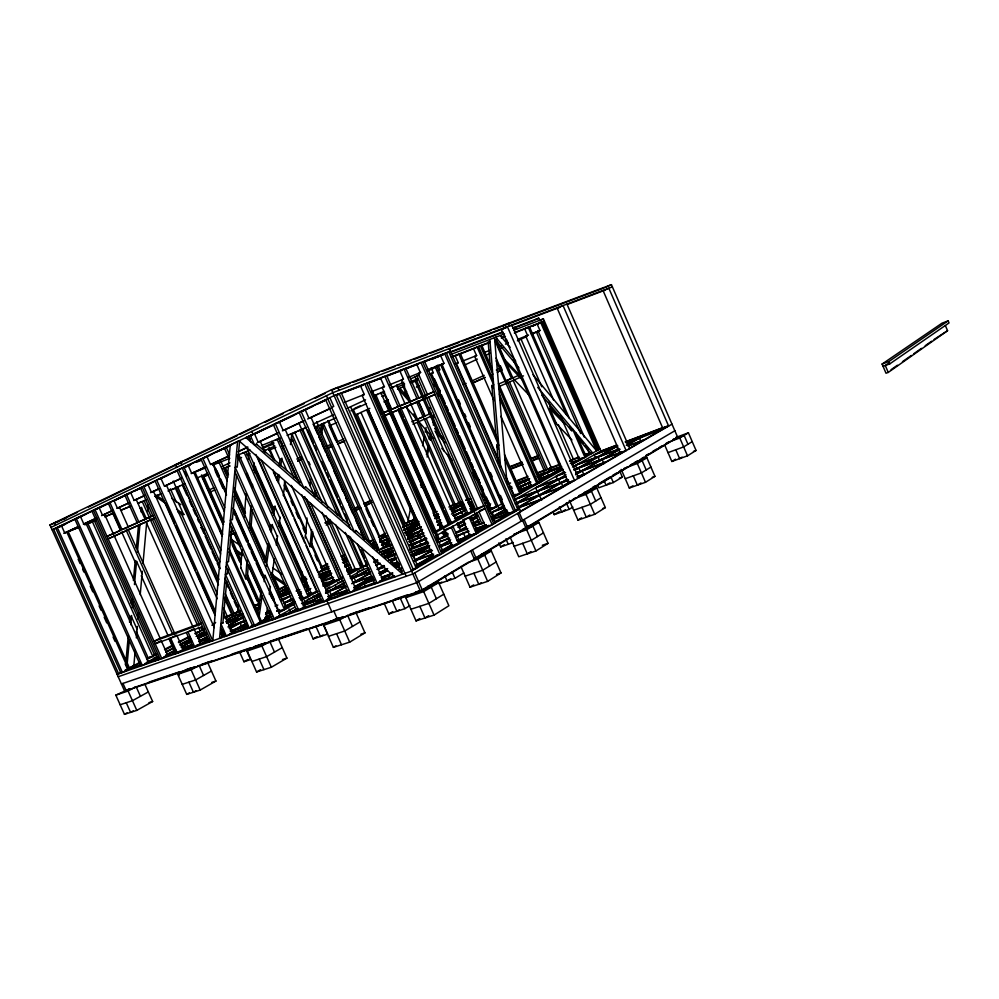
<?xml version="1.0" encoding="UTF-8"?>
<svg xmlns="http://www.w3.org/2000/svg" width="999" height="999" viewBox="0 0 999 999"><rect width="100%" height="100%" fill="white"/><g stroke="black" fill="none" stroke-linecap="round" stroke-linejoin="round"><path stroke-width="1.5" d="M238.149 604.158L237.6 611.937L240.484 610.889M240.697 568.381L242.033 549.712M244.355 517.045L246.016 493.718M247.228 476.598L247.452 473.489M248.451 459.49L248.888 453.271M245.629 578.871L246.99 560.289M249.363 527.772L250.936 506.093M252.297 487.512L252.522 484.415M253.546 470.479L254.108 462.737M247.215 579.557L248.239 565.646M250.849 530.069L252.335 509.965M255.057 472.852L255.507 466.67M129.033 668.331L133.829 665.809L135.227 650.312M136.339 637.911L137.375 626.348M138.012 619.318L138.561 613.124M140.235 594.53L142.32 571.291M143.007 563.536L146.766 521.703M147.74 510.851L148.302 504.657M237.225 467.045L239.648 440.721L237.562 441.546L219.555 638.411L221.553 637.325L222.265 629.582M302.148 572.052L301.586 578.221L304.445 577.172M305.207 538.074L307.018 518.006M309.94 485.576L310.502 479.395M125.837 662.399L128.259 636.151M129.533 622.252L130.107 616.083M131.244 603.721L131.681 599.088M133.391 580.569L135.24 560.489M136.376 548.139L138.511 524.975M127.21 663.411L129.333 640.222M130.757 624.775L131.606 615.496M132.318 607.767L132.892 601.585M134.453 584.59L136.576 561.401M137.425 552.135L139.985 524.313M141.121 511.95L141.546 507.317M222.839 623.401L226.686 581.593M227.397 573.863L227.822 569.218M228.534 561.475L231.668 527.422M232.38 519.68L236.513 474.787M310.002 546.64L311.576 529.582M314.71 495.454L315.135 490.809M320.554 431.868L321.266 424.113M311.388 547.427L312.812 531.93M316.109 496.303L316.396 493.194M321.828 434.328L322.839 423.476M258.142 623.339L265.834 619.143L267.357 608.329M269.318 594.43L270.404 586.7M271.716 577.434L274.325 558.891M276.286 544.992L277.597 535.726M278.908 526.461L280.207 517.182M283.266 495.554L285.227 481.655M290.447 444.58L291.97 433.766M259.028 617.157L262.138 595.541M264.136 581.643L265.022 575.474M266.346 566.208L269.231 546.128M271.228 532.23L272.34 524.512M273.676 515.247L275 505.981M278.334 482.817L279.445 475.099M280.769 465.834L281.88 458.116M283.216 448.851L283.654 445.766M257.655 614.722L261.001 591.583M262.999 577.697L263.449 574.612M265.235 562.262L267.907 543.756M269.905 529.87L270.579 525.237M272.352 512.899L273.251 506.718M277.035 480.494L277.922 474.325M279.258 465.072L280.145 458.903M281.93 446.553L282.38 443.469M410.477 508.491L407.829 522.252L414.96 519.355L407.629 522.152M422.565 445.791L424.325 436.613M425.212 432.03L426.098 427.435M428.758 413.673L429.932 407.555M434.053 386.151L434.94 381.556M413.711 520.017L414.298 516.97M420.517 485.027L421.116 481.993M426.436 454.607L428.209 445.492M429.395 439.398L430.581 433.316M432.654 422.677L433.841 416.583M437.974 395.292L439.16 389.21M421.178 487.45L422.065 482.892M427.11 457.055L429.183 446.428M430.369 440.347L431.256 435.789M433.329 425.149L434.215 420.591M438.961 396.278L440.147 390.209M883.066 366.346L889.784 363.873L949.05 322.927L948.163 320.854L941.97 323.201L882.092 364.061L886.013 373.239L888.248 372.415L947.551 330.694L945.441 325.724M891.083 369.68L897.402 365.234M902.472 361.675L911.325 355.457M913.86 353.683L921.453 348.351M925.249 345.679L931.567 341.233M934.102 339.46L947.551 330.694M887.836 363.786L885.301 365.522L888.248 372.415M882.092 364.061L888.798 361.576L948.163 320.854M412.112 593.868L405.769 597.652L416.034 620.879L434.041 615.109L448.888 605.756L438.686 582.617L427.734 586.326M460.914 566.508L470.005 587.175L487.624 581.368L500.998 572.951L491.333 550.973L481.168 554.495M510.102 537.075L518.731 556.755L535.951 550.948L548.051 543.331L538.886 522.402L527.534 526.411M569.355 500.362L577.984 520.104L594.68 514.31L605.344 507.604L596.753 487.912L584.353 492.382M621.216 469.405L629.32 488.024L645.491 482.305L654.957 476.336L646.89 457.767L635.252 462.038M664.71 445.042L671.84 461.476L687.524 455.819L696.053 450.449L688.411 432.804L675.699 437.525M428.708 615.671L424.987 618.006L419.83 606.343M481.218 582.754L478.771 584.29L473.901 573.214M530.944 551.585L527.297 553.871L522.677 543.319M587.487 516.471L589.86 514.985M640.946 482.942L637.374 485.177L633.304 475.824M682.105 457.117L679.645 458.666L675.799 449.775M416.034 620.879L419.767 618.543M470.005 587.175L473.688 584.89M577.984 520.104L581.568 517.869M629.32 488.024L632.916 485.789M671.84 461.476L675.536 459.165M443.793 594.193L428.858 603.371L410.901 609.265M496.166 561.962L482.729 570.229L465.159 576.161M543.468 532.867L531.306 540.347L514.135 546.266M601.048 497.752L590.334 504.358L573.663 510.239M650.923 467.057L641.408 472.914L625.274 478.721M692.232 441.62L683.653 446.903L667.994 452.622M331.381 620.779L323.589 625.287L333.391 647.364L349.687 642.145L364.96 632.879L355.819 612.25M404.92 608.653L400.237 598.039L384.253 603.433L388.898 613.935L404.92 608.653L409.952 605.606M438.149 581.106L439.248 583.616L454.982 578.296L463.773 572.964M553.109 512.075L554.233 514.635L569.155 509.34L572.877 507.08M597.564 484.94L598.801 487.774L613.336 482.542L622.327 477.085L619.855 471.428M399.4 609.777L396.878 611.301L392.207 600.749M450.861 578.683L447.077 580.968L444.855 575.936M565.397 509.74L561.663 512L559.415 506.868M609.914 482.829L606.043 485.164L604.17 480.894M405.769 597.652L423.676 591.633L438.686 582.617M467.607 562.612L477.834 559.09L491.333 550.973M513.811 534.253L526.66 529.745L538.886 522.402M573.513 498.863L585.988 494.38L596.753 487.912M624.15 468.331L637.325 463.511L646.89 457.767M669.842 441.67L679.782 437.987L688.411 432.804M333.391 647.364L335.951 645.829M388.898 613.935L392.694 611.65M439.248 583.616L441.783 582.092M498.851 542.869L500.636 546.928L504.37 544.68M554.233 514.635L559.24 511.613M420.554 591.433L677.722 437.375L611.425 284.665L331.518 389.735L49.95 524.975L124.663 691.133L420.554 591.433L331.518 389.735M592.569 487.412L595.242 485.814M599.238 483.429L609.889 477.06M612.562 475.462L616.558 473.076M619.218 471.478L621.878 469.892M645.866 455.544L648.526 453.958M652.522 451.56L656.518 449.175M659.19 447.589L661.85 445.991M665.846 443.606L668.518 442.008M422.827 589.485L466.883 563.111M523.888 528.995L473.863 558.941L476.098 558.166L472.415 549.912M525.424 528.084L575.986 497.827M578.646 496.228L627.884 466.77M630.544 465.172L637.2 461.188M641.183 458.803L643.843 457.217M646.503 455.619L669.13 442.082M673.126 439.697L677.722 437.375M360.09 621.878L344.742 630.993L328.496 636.326M265.397 643.044L255.12 646.503L247.203 650.973L256.581 671.99L271.353 667.257L286.925 658.104L278.184 638.461M674.899 430.744L416.695 582.704L121.428 683.94M323.002 635.014L320.417 636.525L315.946 626.46M256.581 671.99L260.489 669.705M313.149 638.923L327.747 634.103L323.251 623.988L308.691 628.895L313.149 638.923L317.033 636.663M323.589 625.287L339.785 619.842L346.253 616.083M339.473 618.281L337.537 619.405L333.853 611.113M282.267 647.627L266.621 656.643L251.885 661.475M560.089 487.537L569.542 482.092M577.634 477.422L580.332 475.861M662.824 428.284L668.643 426.086L608.853 288.224L603.196 290.846L662.824 428.284L665.022 427.023M562.162 486.775L571.59 481.331M578.334 477.435L582.38 475.112M519.73 511.725L572.09 481.481M577.459 478.371L624.437 451.236M628.471 448.901L667.407 426.411M672.027 424.125L412.837 573.975L118.182 676.735M519.567 508.991L411.551 571.066L117.108 674.337M416.62 565.259L432.817 556.006M442.27 550.599L451.71 545.192M458.466 541.333L470.616 534.39M476.011 531.293L485.452 525.899M503.246 515.721L505.956 514.173M518.119 507.205L566.82 479.358M576.286 473.938L618.206 449.962M626.323 445.317L645.267 434.49M517.457 508.016L567.444 479.395M575.549 474.762L620.129 449.238M626.885 445.367L647.152 433.766M185.739 669.917L177.735 674.325L186.726 694.38L200.187 690.059L215.934 681.043L207.555 662.3M509.927 512.749L506.431 514.747L440.734 364.91L442.407 364.26M417.082 566.408L437.387 554.77M442.807 551.673L456.343 543.906M459.053 542.357L473.951 533.816M476.648 532.267L488.836 525.274M494.255 522.177L512.037 511.975M186.726 694.38L189.36 692.881M251.673 648.114L239.685 652.16L243.956 661.75L247.889 659.502M196.054 690.734L193.431 692.232L188.911 682.155M415.746 565.309L433.329 555.257M441.446 550.611L452.272 544.43M457.679 541.333L469.855 534.378M476.623 530.506L486.088 525.099M484.215 522.34L481.855 523.688L476.86 512.325M247.203 650.973L261.888 646.028L269.792 641.558L274.5 652.11M371.091 584.89L375.137 582.604M381.88 578.783L392.669 572.677M414.248 560.464L430.432 551.298M439.872 545.953L450.661 539.847M457.405 536.026L460.102 534.502M382.592 578.821L392.033 573.476M398.763 569.655L401.461 568.131M413.586 561.263L432.455 550.574M440.547 545.991L449.975 540.646M456.718 536.825L463.449 533.016L465.696 538.099M491.733 516.995L505.469 509.203M516.246 503.096L566.108 474.85M574.188 470.267L617.32 445.841M493.306 519.592L492.207 517.12L504.732 510.014M515.509 503.908L565.322 475.674M574.737 470.329L617.819 445.904M262.325 644.305L264.985 642.807M129.296 688.96L115.822 695.142L124.463 714.335L136.801 710.376L152.635 701.498L144.655 683.728M354.483 588.736L373.426 578.109M380.194 574.3L387.312 570.317L379.832 572.976M395.092 565.946L399.15 563.673M412.687 556.068L428.933 546.952M355.12 588.798L372.702 578.921M379.47 575.124L387.587 570.566M395.704 566.008L399.762 563.723M413.299 556.131L429.533 547.015M436.138 537L438.499 542.37L440.896 541.021M460.015 530.282L466.034 526.898M472.789 523.101L478.833 519.705M490.359 513.224L503.871 505.631M514.685 499.55L564.335 471.653M572.477 467.082L600.986 451.061L543.394 318.856L513.636 330.307M455.944 533.104L460.714 530.419L457.579 523.301M211.463 671.041L195.654 679.944L182.23 684.352M124.463 714.335L127.098 712.861M441.433 537.599L448.164 533.828M458.928 527.809L465.659 524.05M472.39 520.292L476.423 518.031M488.536 511.263L502.222 503.621M514.448 496.778L563.361 469.443M571.515 464.885L600.062 448.938M334.103 598.164L347.677 590.571M354.47 586.763L372.127 576.885M378.921 573.089L385.714 569.293M393.856 564.735L397.939 562.449M411.513 554.857L426.461 546.503M133.242 710.888L130.594 712.362L126.261 702.734M337.437 596.715L348.289 590.634M353.721 587.599L372.727 576.96M379.508 573.164L387.662 568.593M394.443 564.797L398.514 562.524M412.088 554.92L428.371 545.804M520.442 491.233L531.331 485.164M539.497 480.619L561.276 468.494M512.712 495.854L515.434 494.343M519.517 492.07L531.755 485.252M539.922 480.706L561.688 468.581M571.203 463.286L575.287 461.014M325.637 600.474L327.972 599.175M443.693 535.202L447.427 533.116M458.541 526.923L465.284 523.151M470.679 520.142L477.422 516.383M489.572 509.615L492.27 508.104M512.899 496.603L516.982 494.318M519.705 492.794L562.462 468.943M571.503 463.911L582.405 457.829M585.127 456.306L590.584 453.271M332.779 597.489L326.923 600.749L331.83 611.8M436.113 535.701L485.064 508.578L479.932 510.477M310.427 606.206L321.291 600.187M328.084 596.415L345.729 586.613M352.522 582.842L370.179 573.051M376.973 569.28L383.766 565.509M390.559 561.738L395.991 558.728M419.081 545.916L427.222 541.396M442.17 533.104L444.88 531.593M457.105 524.812L462.537 521.79M313.698 604.782L321.84 600.262M328.634 596.49L346.278 586.7M370.704 573.126L351.71 583.678L371.678 576.56M377.497 569.355L384.278 565.596M391.071 561.825L396.503 558.803M419.568 545.991L427.722 541.47M442.644 533.179L445.367 531.668M457.579 524.887L464.36 521.116M518.768 488.074L529.632 482.08M539.148 476.823L551.361 470.079M486.588 506.168L490.659 503.921M519.155 488.174L530.007 482.18M539.51 476.923L553.071 469.43M177.735 674.325L191.121 669.817L197.777 666.146M299.3 609.964L302.834 608.004M304.77 607.33L298.888 610.589L235.202 467.32L237.287 466.471M410.364 549.213L412.799 547.864L350.549 406.755M569.855 461.026L573.351 459.09L558.329 424.662M287.5 613.998L295.642 609.515M303.783 605.032L320.067 596.066M325.499 593.069L344.493 582.617M351.273 578.871L368.918 569.155M375.699 565.422L378.421 563.923M410.989 545.991L424.55 538.511M434.865 532.879L483.878 505.881L477.46 508.279L433.778 532.28M287.999 614.098L297.502 608.866M302.922 605.869L320.554 596.153M325.974 593.169L343.606 583.453M351.748 578.97L369.38 569.255M376.161 565.509L380.232 563.274M411.426 546.078L426.348 537.862M148.339 691.932L132.442 700.699L120.142 704.745M278.559 616.121L294.767 607.23M301.523 603.521L319.093 593.893M325.849 590.184L343.406 580.556M350.162 576.848L363.673 569.442L348.801 535.826M455.269 519.105L466.096 513.161M517.532 484.965L528.359 479.021M278.459 616.57L272.54 619.817L229.995 524.263M455.644 519.205L466.471 513.261M470.529 511.038L474.587 508.816M485.402 502.872L488.111 501.398M509.752 489.522L512.45 488.036M516.508 485.814L528.683 479.133M254.158 626.036L258.916 623.451M364.173 566.021L366.633 564.672M272.003 616.483L254.807 626.048L226.498 562.524L228.534 561.55M278.758 612.787L293.631 604.67M301.748 600.249L317.982 591.396M324.737 587.699L342.32 578.109M349.088 574.413L362.612 567.032M367.195 564.697L363.499 566.708L350.312 536.913M374.687 561.725L377.41 560.239M384.24 556.505L392.432 552.022M410.189 542.307L417.02 538.573M375.075 561.838L377.797 560.339M384.627 556.605L392.819 552.122M410.564 542.42L420.117 537.187L421.903 541.258M327.21 588.411L329.92 586.925M240.235 631.131L247.04 627.434M264.747 617.807L271.553 614.11M276.998 611.151L279.72 609.665M285.165 606.705L294.705 601.535M300.15 598.563L302.872 597.09M308.316 594.13L311.039 592.644M323.289 585.988L334.19 580.069M381.843 554.158L392.744 548.239M353.184 570.017L355.656 568.668M356.181 568.706L352.485 570.716L329.782 519.443M417.045 536.138L422.515 533.166M437.537 524.987L441.633 522.752M453.933 516.058L464.86 510.102M262.475 620.616L270.604 616.196M278.733 611.763L282.792 609.552M285.502 608.079L293.619 603.658M300.399 599.962L305.806 597.015M308.516 595.541L315.284 591.845M324.762 586.688L336.95 580.044M339.66 578.571L342.37 577.097M347.789 574.138L357.267 568.98M417.382 536.263L422.839 533.279M437.862 525.099L440.584 523.613M454.233 516.171L465.159 510.227M470.616 507.242L473.351 505.756M255.269 624.725L249.325 627.971L225.412 574.35L227.447 573.351M124.663 691.133L127.385 689.66M407.992 537.649L421.578 530.294M436.526 522.202L440.609 520.004M451.473 514.11L463.698 507.492M115.822 695.142L128.097 691.008L136.114 686.663L140.434 696.291M239.835 631.006L246.653 627.31M265.722 616.945L269.805 614.722M276.623 611.026L279.345 609.552M284.79 606.593L292.969 602.147M299.775 598.451L302.51 596.965M307.954 594.005L310.677 592.532M322.939 585.864L333.841 579.944M381.518 554.045L392.407 548.126M221.865 636.538L224.6 635.064M231.443 631.368L246.503 623.239M265.659 612.887L269.767 610.676M283.454 603.284L291.671 598.851M298.514 595.154L301.248 593.681M306.73 590.721L310.839 588.498M222.19 636.675L224.925 635.202M231.768 631.505L246.828 623.376M265.984 613.024L268.719 611.55M283.766 603.421L291.983 598.988M298.826 595.292L301.561 593.806M307.03 590.859L309.765 589.373M328.921 579.033L331.83 577.422M346.715 569.418L350.824 567.207M407.704 537.524L422.664 529.433M437.612 521.341L440.334 519.88M452.572 513.249L463.449 507.367M468.881 504.42L471.603 502.959M200.699 644.218L208.941 639.797M229.558 628.733L244.68 620.616M281.78 600.686L290.022 596.266M323.002 578.558L331.256 574.125L321.391 579.145M344.992 566.745L347.739 565.272M321.341 580.232L330.819 575.137M345.704 567.12L349.775 564.947M382.792 547.464L389.647 543.781M406.081 534.94L421.153 526.835M436.226 518.718L438.961 517.245M451.286 510.614L463.623 503.983M383.042 547.602L389.885 543.918M406.306 535.077L421.366 526.972M436.426 518.868L439.173 517.395M451.498 510.764L462.45 504.87M382.642 544.205L388.087 541.296M405.794 531.83L419.405 524.55M435.739 515.809L438.474 514.348M374.675 548.726L377.397 547.265M381.481 545.079L389.647 540.709M404.62 532.704L419.58 524.7M434.553 516.683L438.636 514.497M296.116 590.996L298.626 589.647M194.305 647.04L199.088 644.467M208.666 639.635L194.793 647.09L187.987 631.88L194.006 628.733L200.787 643.88M221.041 633.004L223.788 631.53M229.283 628.571L244.405 620.454M282.904 599.8L289.772 596.116M344.805 566.77L347.502 565.122M182.168 649.999L191.758 644.892M199.962 640.509L206.805 636.85M228.709 625.162L243.768 617.132M256.081 610.551L258.816 609.09M283.454 595.941L288.936 593.019L280.12 596.178M303.996 584.989L306.73 583.528M319.043 576.947L329.995 571.103M176.935 653.134L181.731 650.574M182.405 650.174L191.983 645.054M198.826 641.395L207.043 637.012M228.933 625.324L242.62 618.019M256.306 610.714L259.041 609.253M286.401 594.642L289.148 593.181M304.195 585.139L306.93 583.678M319.243 577.11L330.194 571.266M155.057 660.764L157.805 659.303M166.034 654.932L174.276 650.561M181.144 646.915L190.759 641.808M197.615 638.174L205.856 633.791M227.822 622.127L242.932 614.11M278.621 595.167L288.236 590.059M303.334 582.042L306.081 580.581M166.234 655.119L175.836 650.012M181.331 647.09L190.934 641.995M197.802 638.349L206.031 633.965M226.623 623.039L241.721 615.022M280.157 594.605L288.399 590.234M303.496 582.205L306.243 580.756M163.824 657.305L166.221 656.031M343.756 561.763L346.491 560.302M373.901 545.729L376.635 544.268M380.744 542.082L387.6 538.436M403.646 529.895L417.744 522.402M342.545 562.649L346.653 560.464M372.677 546.615L376.785 544.43M380.894 542.245L387.737 538.598M419.243 521.828L403.846 530.019L419.056 524.3M153.371 658.416L156.131 656.967M165.759 651.872L174.026 647.514M180.906 643.868L189.161 639.51M198.789 634.415L204.296 631.505M226.323 619.867L233.204 616.233M281.368 590.784L286.875 587.874M322.839 568.868L326.985 566.683M382.13 537.537L384.89 536.076M146.703 662.487L157.742 656.643M166.009 652.272L174.288 647.901M179.795 644.979L190.834 639.148M196.353 636.226L204.62 631.855M226.686 620.179L236.338 615.084M277.71 593.206L287.362 588.099M321.79 569.892L328.671 566.246M342.432 558.978L345.179 557.517M371.316 543.693L374.076 542.245M379.57 539.335L386.451 535.689M402.959 526.96L405.719 525.511M321.641 570.392L328.534 566.745M342.307 559.452L345.067 557.991M371.253 544.143L374.013 542.682M379.52 539.76L386.413 536.113M402.947 527.372L407.08 525.174M222.902 622.727L220.891 623.788L226.361 636.026L232.317 632.792L223.464 612.936M254.882 605.781L257.405 604.445M321.753 570.566L328.646 566.92M342.42 559.627L345.179 558.166M371.353 544.318L375.487 542.132M379.62 539.935L387.4 535.814M403.034 527.547L408.541 524.625M253.908 606.555L258.966 603.883L247.34 577.809L245.654 578.658L240.747 567.657M121.029 672.539L118.631 673.801L53.584 529.108L56.394 527.984M140.122 663.024L122.452 672.464L57.243 527.372L61.463 525.686L64.723 532.942L79.021 527.185M147.028 659.39L156.681 654.308M164.96 649.937L173.239 645.579M178.771 642.669L189.81 636.863M195.329 633.953L203.609 629.595M211.888 625.224L214.648 623.776M225.687 617.956L233.541 613.823M235.227 612.936L239.498 610.689M260.19 599.787L257.317 601.298L247.265 578.746M276.76 591.071L286.413 585.976M320.667 567.944L327.759 564.21M341.533 556.955L344.293 555.506M369.068 542.445L373.201 540.272M378.559 537.462L385.589 533.753M300.824 578.633L303.097 577.422M382.055 537.362L384.84 535.889M129.92 667.607L139.698 662.462M146.603 658.828L150.737 656.643M153.509 655.194L156.269 653.733M164.548 649.375L172.839 645.017M178.359 642.12L188.024 637.037M194.93 633.403L197.69 631.942M201.835 629.77L204.595 628.309M212.887 623.95L215.647 622.502M223.926 618.144L229.458 615.234M279.171 589.085L286.076 585.451M320.567 567.307L327.46 563.686M341.246 556.431L343.993 554.982M368.818 541.933L372.952 539.76M378.471 536.85L385.364 533.229M171.853 637.537L175.474 635.651M161.201 640.646L155.17 643.781L202.472 626.623M356.543 531.243L354.57 532.255L301.086 411.338L305.219 409.74L309.016 418.344L330.719 408.316M355.057 510.477L360.602 507.742M366.146 505.019L371.69 502.297M326.186 525.074L330.332 523.026M355.257 510.776L360.801 508.054M364.71 506.131L371.878 502.597M325.05 522.764L329.208 520.729M354.195 508.503L358.354 506.468M363.898 503.758L370.841 500.362M325.287 523.039L329.445 521.003M354.395 508.791L358.541 506.755M364.086 504.045L371.016 500.649M63.449 519.018L77.373 512.337M88.511 506.993L181.781 462.237L175.462 464.697L176.648 467.345M188.411 459.053L237.238 435.626M240.022 434.29L258.167 425.586M265.135 422.24L283.266 413.536M290.247 410.189L304.195 403.496M315.359 398.139L325.125 393.456M332.093 390.109L337.674 387.437L338.961 390.347M237.562 441.546L230.27 445.03L212.799 640.771L143.719 486.213L147.952 484.552L151.398 492.282L153.496 491.433L214.335 627.622M51.036 527.385L332.817 392.682L612.387 286.888M52.123 529.807L334.116 395.616L450.449 351.236M59.153 526.785L75.899 518.818M78.696 517.482L92.657 510.839M96.853 508.853L109.415 502.872M113.611 500.874L141.546 487.599M145.729 485.601L155.507 480.956M159.69 478.958L177.847 470.329M184.84 466.995L201.636 459.016M204.433 457.679L231.044 445.03M254.845 433.703L274.438 424.388M278.646 422.39L299.638 412.4M303.172 410.714L326.248 399.75M336.051 395.179L339.235 393.668L416.308 568.331L412.325 569.73M59.428 526.81L65.472 523.938M78.009 517.969L86.538 513.911M97.552 508.678L107.605 503.896M114.311 500.711L128.671 493.881M135.265 490.746L141.309 487.874M145.03 486.101L149.738 483.866M160.389 478.796L168.769 474.812M175.012 471.853L177.822 470.517M184.84 467.17L189.735 464.847M196.079 461.825L200.924 459.528M203.734 458.191L210.727 454.87M217.145 451.81L231.718 444.88M245.717 438.224L252.71 434.902M256.905 432.904L273.701 424.912M277.572 423.077L294.693 414.935M302.909 411.026L312.887 406.281M318.406 403.671L326.848 399.65M337.025 394.905L339.148 393.893M432.292 359.328L439.298 356.044M436.775 357.367L439.572 356.056M441.508 355.432L444.305 354.121L441.396 355.232M446.053 353.159L448.788 351.873L518.019 509.877L515.472 510.801M331.618 407.417L333.741 406.431L329.857 397.639M63.799 533.366L77.797 526.81M83.392 524.175L95.991 518.269M101.586 515.646L112.787 510.389M116.983 508.416L128.184 503.171M133.779 500.549L144.98 495.292M150.574 492.669L158.978 488.723M164.573 486.101L181.368 478.221M191.184 473.613L205.207 467.033M210.826 464.398L229.071 455.844M238.886 451.236L247.302 447.29M257.13 442.682L278.172 432.804M282.38 430.831L303.434 420.966M307.642 418.981L330.095 408.454M65.897 532.517L77.098 527.272M85.489 523.326L96.691 518.081M103.684 514.797L112.088 510.864M119.081 507.579L128.883 502.984M135.876 499.7L144.268 495.766M152.672 491.82L158.267 489.198M166.671 485.264L180.657 478.696M193.269 472.789L205.894 466.858M212.899 463.573L228.334 456.343M238.149 451.735L247.964 447.127M260.589 441.208L277.422 433.316M284.44 430.02L304.071 420.816M503.608 328.584L507.192 326.91M90.946 522.427L92.407 521.74L152.785 656.355L148.214 657.979L136.239 631.268M217.307 463.311L219.068 462.5L227.248 480.894M242.42 453.271L244.168 452.46L308.229 596.703L302.809 598.651L276.298 538.961M512.937 328.234L515.584 326.985L516.545 329.195M275.387 440.097L277.123 439.285L294.093 477.584M534.777 319.98L538.723 318.157L539.66 320.304M605.781 287.287L611.425 284.665M477.934 346.915L480.344 345.791L492.782 374.225L490.959 375.037M173.876 488.748L175.337 488.074L218.506 584.84M298.251 430.956L299.975 430.144L337.687 515.384M443.993 363.336L441.933 364.285L507.767 514.423L514.148 512.112L444.617 353.471L440.509 355.394L443.993 363.336L426.598 370.13M176.224 487.712L184.703 483.778M197.427 477.872L207.667 473.226M214.698 469.855L216.234 469.143M221.79 466.67L229.92 462.787M238.399 458.853L241.558 457.492M246.865 454.92L250.037 453.558M262.412 447.702L273.714 442.457M290.672 434.577L296.316 431.955M300.562 429.995L306.531 427.335M313.274 424.088L333.366 414.872M347.177 408.341L365.547 399.812M373.988 395.891L384.116 391.308M390.834 388.074L403.758 382.192M410.489 378.958L419.193 375.037M427.609 371.128L443.044 363.961M488.261 342.857L490.059 342.02L451.348 357.018M495.566 340.035L497.365 339.198L494.755 340.209L511.463 378.459L506.043 380.831L496.066 358.004M539.472 320.679L543.394 318.856M404.295 384.165L402.435 385.027L417.495 419.268L423.114 416.795L416.396 401.498M354.533 408.441L360.177 405.831M532.392 326.336L535.402 324.85M536.713 324.238L540.659 322.427L596.615 450.861L533.004 374.725M263.461 451.186L274.925 445.991M315.259 427.185L316.858 426.448L367.632 541.296M335.589 417.982L315.572 426.96M350.974 410.789L366.496 403.621M382.018 396.453L384.977 395.192M397.552 389.285L404.72 386.076M411.663 382.767L417.42 380.207M140.035 508.516L141.496 507.842L146.316 518.631M229.683 535.227L235.252 532.642M229.932 535.302L235.514 532.729M230.12 532.417L232.904 531.131M230.357 532.492L233.154 531.206M355.656 414.86L369.805 408.379M383.953 401.898L388.199 399.95M403.771 392.832L406.605 391.533M416.383 387.125L419.33 385.701M464.473 365.11L477.36 359.128M485.689 355.394L490.084 353.296M498.576 349.413L502.822 347.465M518.219 340.497L526.885 336.451M532.355 334.028L539.959 330.469L537.15 324.038L514.36 333.004M152.859 515.634L107.005 536.376L112.025 534.253M113.287 533.728L120.23 530.594M128.559 526.823L136.9 523.051M143.844 519.917L153.559 515.509M393.069 408.866L398.126 406.581L384.802 376.286L380.607 378.271L384.303 386.663L382.205 387.637L391.795 409.428M154.008 518.206L108.129 538.861L154.708 518.069M232.417 519.28L230.369 520.204L274.425 619.168L280.332 615.921L233.491 510.651M305.894 487.162L303.871 488.074L275.299 423.601L279.458 422.003L283.192 430.457L285.252 429.645L314.935 496.653M463.349 384.665L466.133 383.429M471.303 381.218L484.228 375.337M496.328 370.03L500.499 368.169M472.602 382.979L485.139 377.397M497.677 371.815L500.462 370.567M473.588 382.629L484.715 377.672M497.227 372.103L501.398 370.242M412.924 424.175L433.678 415.109M499.675 386.288L523.488 375.886M411.838 421.715L431.231 413.274M498.676 384.003L521.028 374.313M297.764 460.926L302.035 459.103M331.88 446.416L327.61 448.226L331.855 446.516M337.562 444.006L344.667 440.984M297.702 461.038L301.973 459.215M337.55 444.093L344.655 441.071M296.815 459.016L301.136 457.08M326.735 446.253L331.006 444.443M336.438 442.145L343.806 439.023M210.414 491.97L214.797 489.985M209.453 489.797L213.836 487.812M383.416 416.034L434.99 394.505L382.792 416.496M382.155 413.199L433.803 391.795L418.918 398.189M381.543 413.686L391.608 409.515M400.237 405.931L411.738 401.161M387.949 400.137L386.638 400.674L435.664 512.037M264.011 450.936L265.597 450.299M84.765 524.85L96.254 520.179M104.87 516.683L113.486 513.186L104.833 516.783M120.667 510.277L130.719 506.193L120.642 510.377M137.899 503.271L146.516 499.775M155.132 496.278L160.876 493.943M177.123 487.35L168.057 491.033L173.776 488.786M179.47 486.313L177.697 487.025L218.968 579.557M208.267 474.7L202.048 477.222L222.777 523.751M222.627 468.868L229.807 465.959M358.391 413.673L357.08 414.21L405.307 523.576L409.078 521.59L360.989 412.525M67.495 531.955L78.983 527.285M86.164 524.375L91.908 522.04M137.874 503.371L142.208 501.523L197.103 624.3M143.619 501.036L146.491 499.875M155.107 496.378L160.851 494.043M203.946 476.535L208.254 474.787M225.487 467.794L229.795 466.046M268.706 450.399L275.911 447.39M290.372 441.595L293.244 440.359M330.819 425.162L336.563 422.752M325.012 422.864L323.439 423.501L379.308 549.925L383.778 547.527L327.722 420.666M262.575 448.389L274.001 443.793M279.021 441.67L280.707 440.996L281.968 443.818M205.794 467.794L191.696 473.376L188.162 465.422L183.953 467.07L220.904 549.987M212.637 465.184L229.82 458.316M236.988 455.444L250.175 450.062M261.638 445.479L280.244 438.037M287.113 435.402L301.723 429.445M304.32 428.359L302.585 429.046L342.769 519.88M61.376 525.886L65.709 524.038M59.89 526.698L62.775 525.536M293.681 433.291L291.933 433.991L322.215 502.36M256.731 444.38L254.645 445.204L250.337 435.477L259.278 431.78M517.395 340.809L518.631 340.309M377.585 394.343L375.874 395.017L439.348 539.135L444.143 536.451L442.257 532.18M438.474 370.392L439.997 369.792L437.899 365.022M65.872 518.294L54.321 522.864L55.42 525.299M380.269 393.668L384.578 391.97M397.065 387.15L404.657 384.016M410.402 381.743L417.582 378.908M429.058 374.363L433.366 372.652M455.144 364.036L458.017 362.899M462.337 361.188L476.71 355.507M483.891 352.659L489.647 350.387M498.264 346.965L501.148 345.829M505.457 344.118L508.329 342.982M518.069 339.248L528.459 335.027M531.331 333.878L539.959 330.469M49.95 524.975L58.616 521.54M391.92 387.575L393.618 386.9M196.553 462.2L200.861 460.514M187.625 465.846L189.71 465.034M182.904 467.919L178.696 469.567L219.842 561.85M185.577 466.945L189.885 465.247M418.656 375.287L416.97 375.949L475.611 509.478M230.344 445.354L226.161 446.99L229.433 454.358L229.058 458.578L224.3 447.864L228.496 446.241M344.68 402.31L364.21 394.518M371.466 391.683L384.515 386.576M389.685 384.715L403.384 379.208M408.566 377.335L420.791 372.402M508.891 467.045L521.64 462.075M531.568 458.216L538.648 455.457M509.515 467.295L522.302 462.325M530.819 459.003L537.912 456.243M501.86 337.45L504.695 336.351M514.597 332.517L544.33 321.004M187.899 459.39L180.694 462.175L181.88 464.835M452.072 357.03L456.655 355.257M460.364 353.958L473.701 348.639M480.569 346.116L489.572 342.495M501.273 338.087L505.432 336.338M539.085 323.426L537.862 323.901L543.106 321.478L598.913 449.575M252.597 434.777L248.414 436.401L250.861 441.908M511.201 468.531L522.539 464.123M533.878 459.715L538.136 458.066M510.414 469.343L523.201 464.373M531.718 461.076L538.823 458.316M451.061 354.395L504.532 333.816M341.508 393.194L363.349 384.852M367.719 383.191L380.819 378.184M386.65 375.961L402.672 369.842M405.582 368.731L418.681 363.723M424.513 361.501L443.444 354.283M336.476 395.304L339.398 394.193M343.768 392.532L362.712 385.289M368.544 383.067L381.655 378.059M387.487 375.836L402.048 370.267M406.418 368.594L418.082 364.148M423.913 361.913L438.486 356.356M450.025 352.035L502.472 332.005M512.674 328.109L538.723 318.157M450.999 352.135L503.046 332.23M513.174 328.359L533.466 320.592M449.675 506.143L454.021 504.495M458.379 502.834L461.276 501.735M465.621 500.087L468.519 498.976M507.667 484.078L510.576 482.979M516.371 480.769L527.971 476.361M536.675 473.051L543.918 470.292M549.725 468.081L559.865 464.223M571.465 459.815L578.721 457.055M587.012 453.896L589.36 453.009M589.385 453.196L585.864 454.545L582.642 451.173M403.858 524.138L416.933 519.168M432.904 513.086L437.262 511.438M448.876 507.017L461.95 502.047M466.308 500.387L470.666 498.738M515.696 481.618L527.31 477.21M537.474 473.339L559.265 465.059M569.43 461.188L579.595 457.33M585.402 455.119L591.221 452.909M448.539 349.45L506.518 327.485M510.876 325.836L560.264 307.118M567.519 304.358L605.282 290.047M600.624 451.198L616.545 445.167M625.224 441.87L662.849 427.609M411.588 523.051L417.42 520.841M452.385 507.592L462.574 503.733M517.932 482.754L528.121 478.883M538.324 475.024L545.604 472.265M548.513 471.153L558.716 467.295M599.487 451.835L616.87 445.254M625.549 441.958L667.544 426.036M417.782 521.091L404.695 526.048L353.109 409.091M433.766 515.034L436.663 513.936M449.75 508.978L462.824 504.033M516.583 483.666L529.657 478.708M538.386 475.399L561.625 466.595M570.354 463.299L580.519 459.44M407.704 525.074L417.869 521.216M571.952 462.874L580.344 459.69M418.069 521.341L406.443 525.736L407.967 529.195M433.603 515.459L437.724 513.898M548.513 471.953L560.826 467.295M572.177 462.987L579.183 460.339M595.404 454.195L616.97 446.029M433.728 515.609L437.837 514.048M450.512 509.253L461.738 504.994M525.574 480.844L528.434 479.757M538.449 475.961L545.604 473.251M561.013 467.432L547.327 472.602L548.963 476.361M615.834 446.678L594.243 454.845L595.367 457.417M627.372 442.307L639.822 437.599M450.661 509.39L460.502 505.669M463.698 504.657L460.814 505.744L462.4 509.34M467.807 502.897L470.879 501.935M508.703 487.425L511.688 486.501M517.095 484.253L522.689 482.142M528.658 479.882L524.363 481.506L525.998 485.214M537.25 476.623L544.418 473.913M626.236 442.957L638.698 438.236M662.537 429.22L639.472 438.174L640.621 440.809M337.125 388.299L350.174 383.391M353.084 382.305L379.195 372.477M382.105 371.391L395.154 366.483M398.064 365.384L411.113 360.477M414.023 359.39L427.085 354.47M429.982 353.384L443.044 348.476M445.941 347.39L459.003 342.47M461.9 341.383L474.962 336.476M477.859 335.377L490.921 330.469M493.818 329.383L501.073 326.648M506.893 324.463L502.534 326.111L508.503 323.301L509.59 325.786M509.802 323.376L604.32 287.837M553.084 473.376L561.563 470.179M405.157 529.333L418.981 524.125M539.035 478.883L550.087 474.725M551.86 474.063L558.941 471.391M576.748 464.685L598.576 456.456M434.69 518.406L438.936 516.808M517.719 487.137L526.386 483.866M530.894 482.18L528.121 483.216L529.807 487.05M539.185 479.045L548.863 475.412M597.377 457.13L575.536 465.359L577.26 469.293M599.25 456.431L618.856 449.051M434.802 518.568L439.061 516.97M452.197 512.025L460.889 508.753M483.454 500.262L486.276 499.188M517.919 487.275L525.149 484.552M619.08 449.188L598.064 457.105L599.8 461.101M627.959 445.841L644.617 439.572M452.36 512.175L459.602 509.44M461.226 508.841L463.973 507.804M469.493 505.719L472.252 504.682M628.171 446.004L643.456 440.247M464.073 507.979L459.94 509.54L461.563 513.249M469.592 505.906L472.352 504.857M371.753 544.942L374.463 543.931M379.907 541.883L383.978 540.359M371.753 545.154L374.463 544.143M379.907 542.095L382.629 541.083M384.14 540.509L388.324 538.948M519.18 489.897L530.344 485.714M557.28 475.611L565.559 472.515M573.838 469.418L579.358 467.345M388.361 539.148L382.792 541.233L383.853 543.656M405.294 532.804L420.979 526.923M519.28 490.084L529.058 486.426M564.31 473.226L556.018 476.323L557.779 480.344M573.975 469.605L578.109 468.044M580.007 467.345L602.672 458.841M405.369 532.991L419.642 527.647M437.3 521.028L440.222 519.942M470.092 508.741L472.952 507.679M534.527 484.527L540.109 482.442L498.851 388.124M601.448 459.552L578.758 468.044L580.544 472.127M603.396 458.816L621.665 451.973M453.034 515.359L459.977 512.762M464.498 511.063L461.65 512.137L462.774 514.685M470.204 508.928L473.051 507.867M532.829 485.477L535.614 484.44M623.264 451.623L602.16 459.528L603.97 463.661M453.084 515.571L458.653 513.486M345.704 558.316L342.969 559.34L344.043 561.788M373.501 547.964L376.311 546.915M515.709 495.029L518.518 493.981M536.962 487.037L559.278 478.721M373.501 548.189L376.298 547.14M382.105 544.979L389.285 542.307M490.059 504.757L487.237 505.819L488.411 508.479M557.979 479.458L535.639 487.774L537.437 491.883M559.89 478.746L565.621 476.61M575.661 472.864L582.829 470.204M382.13 545.204L389.323 542.519M407.754 535.664L418.693 531.593M454.57 518.219L461.75 515.546M463.486 514.91L466.233 513.886M565.759 476.81L558.591 479.483L560.414 483.653M575.799 473.076L581.543 470.929M583.516 470.204L606.281 461.713M407.717 535.901L417.295 532.342M418.943 531.73L421.74 530.681M454.632 518.444L460.389 516.296M605.019 462.45L582.23 470.941L584.065 475.174M421.753 530.919L417.545 532.479L418.681 535.064M672.789 439.585L684.115 435.377L687.961 444.255M301.598 577.984L304.508 576.91M320.504 570.978L328.546 567.844M343.756 562.35L346.665 561.276M381.556 548.339L390.284 545.117M407.729 538.648L423.713 532.717M439.71 526.785L442.619 525.711M487.687 509.003L490.584 507.929M321.566 570.666L328.459 568.119M343.768 562.687L346.591 561.638M515.709 498.976L538.274 490.621M514.335 499.75L536.913 491.396M538.848 490.671L562.05 482.08M301.411 578.771L305.781 577.147M318.881 572.302L329.071 568.531M343.631 563.136L346.541 562.062M377.123 550.736L391.683 545.342M407.692 539.423L423.726 533.566M439.722 527.559L442.632 526.485M471.753 515.696L476.123 514.085M489.223 509.228L497.964 505.993M560.701 482.854L537.487 491.446L539.348 495.716M562.699 482.117L568.468 479.982M577.11 476.785L585.751 473.576M409.165 539.198L413.411 537.637M568.556 480.219L561.351 482.892L562.924 486.501M577.21 477.023L584.427 474.35M464.036 519.28L469.205 517.357L476.423 533.791L469.93 536.113L462.737 519.755M303.783 580.094L306.705 579.02M321.316 573.638L328.621 570.941M344.692 565.009L347.615 563.936M379.745 552.072L391.433 547.764M410.427 540.759L423.576 535.914M457.18 523.513L461.563 521.903M470.329 518.668L477.634 515.971M302.347 580.869L306.718 579.258M318.369 574.962L330.02 570.666M344.593 565.297L347.502 564.223M379.545 552.41L392.657 547.577M408.691 541.67L424.712 535.764M456.755 523.938L464.036 521.253M471.328 518.568L477.147 516.421M493.469 511.476L503.446 507.804M446.053 529.22L451.261 527.31L458.616 544.018L452.072 546.353L444.742 529.707M503.446 508.091L492.032 512.287L494.118 517.057M516.82 503.171L540.284 494.53M515.384 503.983L538.873 495.342M540.896 494.592L564.223 486.014M562.824 486.825L539.472 495.404L541.633 500.337M281.219 591.083L286.713 589.06M279.645 591.908L287.899 588.886M382.28 554.445L392.432 550.711M304.283 583.179L307.105 582.155M320.067 577.397L331.643 573.151M382.192 554.745L393.806 550.486M409.59 544.705L420.729 540.621M458.179 526.898L462.312 525.374M319.955 577.697L331.531 573.451M409.465 545.029L419.218 541.458M421.041 540.784L426.76 538.686M458.066 527.222L462.2 525.711M426.673 538.998L419.518 541.62L420.754 544.43M630.456 464.897L642.132 460.626L646.191 469.967M473.051 523.513L478.821 521.403M201.611 623.014L160.102 638.186L154.058 641.296L201.323 624.063M472.989 523.838L478.758 521.728M493.718 516.271L506.281 511.675M492.207 517.12L506.193 512.012M518.006 507.692L541.633 499.075M346.965 570.529L349.812 569.492M517.919 508.041L540.159 499.925M279.533 595.404L289.448 591.795M346.803 570.866L349.638 569.83M280.744 595.242L289.248 592.132M305.257 586.301L308.167 585.239M374.363 561.101L377.285 560.039M385.726 557.03L394.143 553.958M305.095 586.638L308.004 585.576M385.552 557.38L393.968 554.32M411.526 547.902L423.052 543.706M412.837 547.727L421.491 544.58M237.762 611.6L239.285 611.051L234.216 613.723L225.324 593.793M253.833 605.756L259.678 603.621M304.945 587.137L307.867 586.076M322.477 580.756L332.692 577.035M347.302 571.715L354.608 569.055M373.589 562.137L376.511 561.076M385.277 557.892L395.504 554.158M410.102 548.851L427.634 542.457M442.195 537.162L447.989 535.052M456.68 531.893L466.833 528.196M474.075 525.561L479.87 523.451M492.919 518.693L507.405 513.424M514.473 510.839L517.02 509.915M232.692 614.273L240.01 611.613M254.633 606.293L259.016 604.695M272.515 599.787L274.113 599.213L270.342 590.721M279.495 597.252L289.722 593.531M297.04 590.871L299.962 589.81M305.819 587.687L308.741 586.625M321.903 581.83L333.604 577.584M348.226 572.265L356.993 569.08M367.232 565.347L361.713 567.357L359.827 563.111M374.55 562.699L377.472 561.625M387.712 557.904L395.017 555.244M409.64 549.937L428.658 543.019M437.387 539.847L447.552 536.151M456.268 532.991L467.882 528.758M475.149 526.123L483.866 522.952M492.569 519.78L508.553 513.973L506.668 509.69M509.328 513.536L515.696 511.213L446.291 352.834M235.402 615.309L239.56 613.798M322.615 583.703L326.91 582.155M411.75 551.411L427.135 545.841M254.745 608.578L259.016 607.03M298.202 592.844L300.986 591.845M306.556 589.822L309.34 588.811M389.61 559.752L393.956 558.179M439.597 541.645L449.712 537.986M462.712 533.279L468.494 531.181M475.724 528.571L485.839 524.9M240.996 613.836L233.679 616.483L225.087 597.202M255.632 608.541L258.554 607.479M280.507 599.537L290.746 595.829M298.064 593.181L300.986 592.12M306.843 590.009L309.765 588.948M322.939 584.178L334.653 579.944M357.679 571.615L368.306 567.769M375.612 565.122L380.007 563.523M388.786 560.352L396.103 557.704M410.739 552.41L429.757 545.529M438.499 542.37L448.676 538.686M455.931 536.051L469.018 531.318M474.825 529.22L486.451 525.012M495.167 521.853L499.525 520.279M619.417 478.134L622.327 477.085M693.443 451.398L696.053 450.449M335.701 580.719L338.399 579.757M226.286 621.528L234.628 618.518M225.936 621.94L232.892 619.442M195.704 632.991L200.262 631.356L198.364 627.122M350.637 577.872L357.729 575.324M578.97 495.604L591.408 491.133L595.729 501.036M337.562 582.892L343.244 580.856M350.349 578.296L356.031 576.261M415.209 555.057L430.419 549.587M227.485 622.827L243.219 617.17M283.778 602.609L286.576 601.598M355.806 576.735L370.429 571.478M431.518 549.537L413.536 555.993L415.809 561.126M440.509 546.303L450.487 542.719M457.617 540.159L463.311 538.111M472.914 534.69L476.81 533.291M227.16 623.239L242.882 617.594M275.025 606.056L277.834 605.057M286.526 601.935L292.282 599.862M299.488 597.277L302.36 596.241M308.416 594.068L311.176 593.081M370.192 571.903L354.096 577.672L355.744 581.406M377.934 569.118L383.579 567.095M392.045 564.048L397.702 562.025M440.259 546.74L451.673 542.644M457.38 540.596L461.663 539.06M463.811 538.274L469.655 536.176M293.419 599.775L284.777 602.884L286.363 606.455M299.176 597.714L302.06 596.678M377.634 569.555L384.702 567.02M393.181 563.985L397.415 562.462M462.15 539.223L469.468 536.6M196.728 635.988L205.095 632.991M196.316 636.438L206.081 632.954M453.821 545.354L456.431 544.418M228.484 626.535L242.17 621.665M312.675 596.528L319.83 593.98M325.549 591.932L331.268 589.897M396.778 566.545L399.563 565.546M200.936 636.675L206.668 634.64M228.022 627.022L240.347 622.639M241.995 622.052L244.805 621.053M285.389 606.593L293.731 603.621M313.748 596.49L319.468 594.442M326.623 591.895L329.483 590.884M331.318 590.222L345.13 585.302M396.416 567.032L399.213 566.033M415.247 560.327L432.505 554.17M180.782 644.18L190.559 640.696M206.269 635.102L199.101 637.649L200.349 640.446M245.804 621.028L240.172 623.026L241.77 626.623M265.909 613.861L270.254 612.312M284.965 607.08L294.705 603.608M313.374 596.965L319.106 594.929M344.73 585.801L329.533 591.208L331.218 595.017M353.534 582.667L372.028 576.073M414.935 560.801L433.653 554.133M441.546 551.311L449.925 548.326M379.32 573.526L385.552 571.303M180.332 644.655L191.508 640.684M265.547 614.335L269.88 612.787M307.28 599.475L320.167 594.892M442.607 551.311L448.201 549.313M652.272 477.297L654.957 476.336M302.36 603.833L312.412 600.274M303.384 603.833L310.577 601.298M199.725 641.42L207.967 638.511M366.146 582.604L374.588 579.62M381.618 577.147L390.047 574.163M181.968 648.039L192.033 644.48M199.201 641.945L208.816 638.548M230.095 631.043L235.739 629.045M265.135 618.668L270.717 616.695M305.744 604.32L321.029 598.925M354.583 587.112L362.113 584.452M374.163 580.157L364.31 583.641L365.497 586.326M381.193 577.672L388.224 575.187M175.737 650.574L172.864 651.585L173.926 653.97M182.929 648.039L191.571 644.992M221.129 634.552L223.951 633.553M231.019 631.068L233.841 630.069M235.552 629.47L247.178 625.362M266.046 618.706L270.23 617.22M303.871 605.357L320.554 599.462M328.022 596.828L346.653 590.259M353.983 587.712L360.277 585.489M392.807 573.963L388.449 575.499L389.66 578.234M416.745 565.496L425.212 562.512M132.318 666.345L133.829 665.809M246.741 625.874L233.641 630.494L234.753 632.979M264.011 619.78L265.834 619.143M329.021 596.853L347.664 590.284M417.757 565.546L423.401 563.548M524.625 528.371L527.547 527.335L524.113 519.48M523.089 529.283L526.023 528.246L519.168 512.499M148.963 661.238L158.766 657.792M522.852 529.557L532.817 526.048L537.425 536.575M147.028 662.262L158.242 658.329M125.112 670.129L128.546 668.918M257.692 623.488L261.788 622.052L229.021 548.501M414.21 568.656L418.194 567.245L341.271 392.882M126.061 670.142L140.722 664.984M145.117 663.448L158.304 658.803M164.173 656.743L193.494 646.44M196.428 645.404L209.615 640.771M221.353 636.65L224.275 635.614M230.145 633.553L247.74 627.372M250.674 626.348L272.665 618.618M275.599 617.582L322.502 601.098M326.91 599.55L347.465 592.32M353.334 590.259L375.362 582.517M379.77 580.968L394.455 575.799M281.131 616.071L288.349 613.536M282.093 616.108L286.426 614.597M602.559 508.566L605.344 507.604M500.636 546.928L513.399 542.494M474.438 558.528L484.627 555.007L489.498 566.071M542.32 545.279L548.051 543.331M149.088 682.08L179.483 671.815M186.726 669.367L191.071 667.906M201.748 664.298L212.05 660.826M231.955 654.108L250.836 647.739M254.733 646.415L262.45 643.818M270.18 641.208L306.968 628.783M334.927 619.355L339.348 617.857M349.687 614.373L368.881 607.892M394.78 599.15L408.029 594.68M415.397 592.195L419.817 590.696M187.075 669.467L195.092 666.758M332.854 620.279L343.144 616.808M416.121 592.195L431.243 587.087L436.376 598.751M128.197 689.535L129.72 689.023M134.103 687.549L194.68 667.12M197.627 666.121L343.843 616.808M346.753 615.834L422.44 590.309L414.747 572.877M181.581 671.753L177.909 672.976L179.096 675.611M496.59 574.413L500.998 572.951M243.956 661.75L250.612 659.552L246.316 649.924M148.926 702.697L152.635 701.498M211.888 682.354L215.934 681.043M282.492 659.527L286.925 658.104M360.889 634.19L364.96 632.879M155.981 495.117L163.711 500.412M176.586 509.228L184.315 514.522M235.801 549.775L242.245 554.183M271.853 574.462L284.727 583.279M155.819 496.678L166.109 503.721M177.697 511.65L182.842 515.172M200.861 527.497L204.72 530.132M236.9 552.147L242.045 555.669M272.939 576.785L285.814 585.589M171.853 498.464L180.794 504.62M231.868 539.772L240.809 545.929M272.727 567.894L281.668 574.05M250.337 438.811L248.002 436.775L245.916 437.587L402.697 574.175L325.624 399.65M256.181 443.893L300.599 482.554M305.269 486.613L349.675 525.274M355.519 530.357L402.272 571.041M239.073 440.846L394.805 576.935M519.68 375.274L503.533 358.416L499.875 350M549.825 406.73L562.737 420.217M505.531 362.312L522.764 380.307M549.712 408.429L564.797 424.188M578.796 438.811L583.116 443.306M585.264 445.554L587.424 447.802M511.825 377.11L530.069 396.191M554.67 421.928L571.915 439.96M399.962 388.311L409.091 398.863M434.652 428.409L443.556 438.698M472.952 472.677L479.033 479.707M398.439 388.923L409.602 401.835M434.965 431.168L445.117 442.907M473.538 475.774L479.62 482.817M406.094 406.943L433.628 438.848M441.795 448.301L451.998 460.114M481.58 494.38L488.711 502.647M495.704 337.212L515.709 361.089M537.712 387.362L592.732 453.034L590.921 453.721L576.923 437.025M495.904 340.434L518.906 367.857M541.908 395.292L571.915 431.056M500.212 335.477L510.152 347.377M74.775 519.03L140.772 666.046M68.182 531.58L129.695 668.518M66.821 532.08L128.471 669.293M78.159 559.29L80.057 563.536M82.605 569.193L83.879 572.015M90.222 586.151L92.77 591.808M99.113 605.943L101.024 610.189M104.196 617.257L106.743 622.914M113.087 637.05L114.997 641.296M125.162 663.91L127.697 669.567M55.769 528.071L120.916 673.001M128.097 691.008L136.801 710.376M122.952 683.416L126.186 690.621M142.07 487L211.064 641.383M140.409 487.799L209.34 641.995M144.081 500.761L151.086 516.433M152.36 519.28L199.5 624.712M200.774 627.559L202.048 630.419M146.091 522.065L193.157 627.31M124.863 495.192L137.188 522.727M186.301 632.479L193.107 647.689M199.113 665.409L203.609 675.474M176.686 635.027L183.379 649.999L177.385 653.196L170.654 638.161M191.121 669.817L200.187 690.059M127.972 529.108L175 634.128M126.049 529.92L172.502 633.678M142.108 573.688L136.576 561.363L135.102 561.987L121.728 532.13M113.449 513.648L120.454 529.295M141.246 575.724L167.944 635.327M169.218 638.161L172.39 645.254M108.242 503.096L120.417 530.307M169.006 638.761L175.737 653.783M160.252 638.523L104.608 514.36L102.51 515.209L99.163 507.754L94.93 509.428L161.838 658.653L167.844 655.456L161.513 641.346M93.382 510.164L160.215 659.215M91.846 510.901L158.604 659.79M94.43 520.929L154.708 655.344M137.113 629.283L131.493 616.758L129.995 617.345L87.388 522.377M234.166 496.453L284.528 609.652L279.083 611.575L269.156 589.285M270.329 587.212L265.047 575.324L263.249 576.011L233.042 508.116M216.87 470.554L219.38 476.211M220.642 479.033L226.298 491.758M234.478 510.139L248.326 541.246M249.575 544.068L263.424 575.174M213.524 464.273L226.111 492.557M226.536 495.005L212.6 463.711L210.527 464.547L206.93 456.493L202.735 458.129L224.7 507.467M215.322 471.266L217.832 476.91M219.093 479.745L222.864 488.211M233.554 512.225L234.802 515.047M236.064 517.869L246.753 541.883M248.002 544.705L249.887 548.951M251.149 551.773L254.92 560.239M256.181 563.074L261.838 575.786M269.38 592.732L271.89 598.376M234.328 533.079L239.011 543.568M248.564 565.034L261.151 593.306M200.936 458.991L224.338 511.55M203.759 476.535L224.063 522.115M230.407 536.351L241.184 560.564M247.527 574.812L258.953 600.449M201.536 474.95L223.564 524.425M230.494 539.972L241.196 563.998M232.193 544.905L239.735 561.825M194.992 472.115L222.727 534.353M219.967 530.394L221.853 534.627M193.794 472.539L222.215 536.326M229.158 551.923L260.739 622.802M184.678 471.878L186.438 475.836M261.888 646.028L271.353 667.257M182.193 467.907L220.554 553.958M226.136 566.483L252.972 626.685M176.96 470.404L219.493 565.796M225.062 578.271L247.502 628.608M182.567 483.866L220.379 568.656M226.673 582.779L238.024 608.216M182.43 485.189L186.85 495.104M189.373 500.761L191.895 506.418M193.157 509.253L195.692 514.91M197.577 519.155L198.838 521.99M201.361 527.647L203.896 533.316M205.157 536.151L210.839 548.888M212.1 551.71L215.884 560.202M217.145 563.036L219.043 567.282M225.986 582.854L227.872 587.1M230.407 592.757L232.929 598.413M234.191 601.248L236.713 606.917M259.228 659.078L263.936 669.63M225.936 596.778L227.198 599.612M234.003 615.809L235.19 618.456M173.252 481.031L218.107 581.568M224.226 597.639L231.843 614.722L227.31 616.371L223.526 607.879M178.484 503.021L183.304 513.823L181.843 514.485L217.208 593.731M170.392 488.836L176.423 502.335M217.133 598.763L166.508 485.339L164.41 486.176L160.926 478.371L156.706 480.032L215.409 611.5M165.597 503.371L174.463 523.239M175.737 526.073L195.379 570.067M196.641 572.914L215.022 614.06M155.02 480.844L215.072 615.322M220.554 627.584L224.6 636.638M291.496 437.624L318.581 498.801M326.149 515.871L350.724 571.353M321.878 512.337L355.981 589.323L350.174 592.594L310.652 503.396M288.861 459.378L298.251 480.581M306.393 498.963L338.361 571.078M273.314 424.55L299.962 484.677M306.743 499.987L348.114 593.319M278.933 438.561L297.14 479.632M304.67 496.628L341.084 578.783M301.636 494.605L339.36 579.72L333.991 581.655L291.333 485.439M286.788 470.529L281.743 459.115L280.007 459.902L271.803 441.421M335.264 585.139L336.338 587.574M347.552 615.322L352.472 626.41M269.143 447.702L274.825 460.502M284.278 481.83L306.356 531.618M311.413 542.994L322.128 567.17M268.456 448.301L273.501 459.677M284.228 483.866L306.306 533.653M284.028 485.339L286.563 491.046M290.984 501.011L292.869 505.282M296.029 512.4L298.564 518.094M302.984 528.071L304.882 532.342M314.985 555.119L317.507 560.826M305.407 535.839L310.04 546.266L311.563 545.491L322.527 570.229L317.994 572.627L306.069 545.741M339.785 619.842L349.687 642.145M265.297 452.684L260.264 441.358L258.204 442.182L254.508 433.866M272.827 469.667L329.97 598.476L324.126 601.735L261.351 460.314M273.426 472.165L277.185 480.656M283.466 494.805L292.882 516.033M294.131 518.856L304.807 542.919M251.785 431.418L253.022 434.203M336.576 633.678L341.496 644.767M257.567 456.993L322.115 602.434M255.881 454.458L316.92 591.97L311.513 593.906L278.908 520.491M280.045 518.344L274.9 506.743L273.139 507.48L247.327 449.35M255.369 469.105L272.34 507.33M279.258 522.902L301.261 572.464M272.365 507.942L255.432 469.792L272.914 509.453M301.86 574.363L279.27 523.488L302.472 576.011M246.079 451.698L310.04 595.716M277.447 536.825L272.252 525.149L270.479 525.874L238.686 454.32M304.42 600.499L305.532 602.996M247.327 475.337L252.36 486.675M237.325 455.544L305.02 607.954M234.815 471.516L296.94 611.263M289.023 608.915L290.721 612.724M225.349 467.769L228.509 474.85M234.178 487.599L245.517 513.099M250.562 524.438L266.308 559.852M271.978 572.602L279.545 589.597M221.066 461.7L227.972 477.235M234.253 491.358L286.413 608.616M224.338 469.855L226.86 475.524M234.428 492.544L243.893 513.823M250.2 528.009L265.347 562.062M271.029 574.825L277.972 590.434M423.676 591.633L434.041 615.109M336.163 394.83L413.461 569.967M326.448 395.729L406.181 576.298M386.089 536.513L387.125 538.861M328.534 420.567L337.812 441.558M366.046 505.469L379.87 536.763M329.008 425.324L335.826 440.746M365.971 508.978L369.742 517.519M371.004 520.367L373.514 526.061M321.84 424.238L377.659 550.536M316.671 421.815L370.392 543.344M311.064 417.532L364.585 538.586M372.777 557.092L382.854 579.882L377.085 583.154L361.438 547.777M314.985 427.197L364.598 539.398M313.261 424.225L317.657 434.165M318.918 437.013L320.791 441.271M322.053 444.105L325.824 452.622M327.073 455.457L329.583 461.138M333.978 471.078L342.769 490.959M345.904 498.051L347.789 502.31M349.051 505.144L352.809 513.673M355.956 520.766L359.715 529.283M360.976 532.117L363.486 537.799M307.655 430.132L313.311 442.932M314.573 445.779L316.458 450.049M321.491 461.426L325.274 469.967M326.536 472.802L328.421 477.072M329.682 479.92L337.225 496.99M338.486 499.837L340.372 504.108M341.633 506.955L342.894 509.79M344.78 514.06L347.302 519.755M360.514 549.625L364.298 558.166M365.547 561.013L367.445 565.284M299.038 412.312L350.549 528.746M357.417 544.268L374.95 583.903M299.038 423.389L340.634 517.395M345.242 532.43L360.951 567.932L355.607 569.88L335.527 524.525M308.828 461.913L310.09 464.747M294.742 432.38L327.997 507.504M356.805 573.326L357.854 575.711M424.438 361.163L495.404 522.877M422.689 361.825L493.781 523.801M427.659 394.855L418.294 373.539L420.367 372.577L416.795 364.448L420.941 362.5L492.157 524.737L485.714 527.072L478.846 511.426M428.908 397.702L477.597 508.591M414.985 376.86L479.807 524.425M415.334 381.506L437.262 431.418L435.776 432.105L444.018 450.874M447.365 454.445L472.377 511.363M405.806 368.269L418.868 397.989M470.891 516.421L478.096 532.817M418.806 401.66L425.037 415.846M426.286 418.693L468.069 513.761M417.982 400.836L424.7 416.121M423.863 418.057L466.233 514.448M425.562 430.244L429.458 439.11L430.719 438.524L458.903 502.634L455.207 504.62L418.206 420.479M405.669 391.958L408.179 397.664M477.834 559.09L487.624 581.368M404.17 392.644L405.419 395.492M413.561 414.011L416.071 419.717M417.32 422.565L453.658 505.207M470.704 550.911L474.388 559.19M396.778 385.04L404.92 403.571M406.181 406.418L456.318 520.442M386.675 375.562L451.548 523.114M452.797 525.973L460.352 543.019M399.438 408.741L403.196 417.282M404.445 420.117L443.219 508.254M444.468 511.101L450.099 523.888M398.776 408.416L449.562 523.851M397.789 409.44L448.539 524.75M383.579 392.482L391.046 409.465M392.295 412.3L445.866 533.99M444.28 532.28L445.529 535.114M439.173 520.779L440.846 524.562M440.259 523.788L441.396 526.398M385.177 401.348L434.153 512.612M380.794 392.545L441.009 529.333M368.619 382.455L443.581 552.659M452.197 571.977L454.982 578.296M371.89 391.121L382.155 414.423M383.404 417.282L433.653 531.356M366.683 383.191L441.783 553.696M368.032 409.19L416.558 519.305M419.88 527.772L421.528 531.505M366.596 409.852L415.084 519.867M496.103 339.685L512.787 377.884M513.274 380.681L551.223 467.52L547.677 469.468L509.365 381.805M566.333 502.909L569.155 509.34M500.362 365.759L502.235 370.042M507.23 381.481L545.966 470.117M496.191 360.789L544.268 470.766M481.73 345.254L492.395 369.63M498.464 383.504L541.408 481.718M478.521 346.491L493.281 380.232M499.375 394.155L538.411 483.391M499.775 398.801L537.1 484.128L531.518 486.213L500.924 416.321M493.069 388.461L491.858 385.676L493.681 384.877L477.122 347.04L473.514 348.713L476.511 355.582L474.712 356.406L494.055 400.624M460.302 353.559L498.364 440.484M504.557 454.62L521.341 492.932M466.908 370.017L468.718 374.138M469.917 376.898L471.728 381.031M510.814 470.267L515.559 481.081M504.97 459.44L519.98 493.693L514.348 495.791L506.256 477.322M498.151 448.863L496.915 446.029L498.776 445.279L458.853 354.121L455.207 355.819L458.266 362.799L456.443 363.636L498.776 460.264M449.288 348.601L520.716 511.613M526.66 529.745L535.951 550.948M517.632 513.399L521.078 521.278M458.441 399.675L460.314 403.971M464.697 413.973L465.946 416.82M468.456 422.54L470.342 426.823M490.384 472.539L492.257 476.835M500.399 495.404L502.285 499.687M442.382 367.157L444.243 371.416M445.492 374.263L454.22 394.155M455.469 397.003L457.342 401.273M458.591 404.108L469.18 428.271M470.429 431.118L479.158 451.024M480.407 453.858L482.267 458.129M483.516 460.976L494.118 485.139M495.367 487.987L497.227 492.245M498.476 495.092L503.259 505.981M436.388 365.609L499.001 508.366M435.052 366.645L496.528 506.793L490.834 508.903L431.443 373.539L433.279 372.689L431.181 367.919M505.881 538.848L508.266 544.28M434.54 379.046L440.159 391.845M441.408 394.692L445.154 403.221M446.403 406.069L448.264 410.327M449.513 413.174L455.132 425.974M456.381 428.821L458.254 433.091M459.503 435.926L465.122 448.726M466.371 451.573L470.104 460.102M471.353 462.949L473.226 467.22M474.475 470.054L480.094 482.854M481.343 485.701L483.216 489.972M486.338 497.077L490.072 505.606M616.545 446.628L618.244 450.537M610.839 476.823L613.336 482.542M541.883 321.953L597.764 450.212M537.887 330.544L584.44 437.35M536.451 332.068L580.706 433.578M586.313 446.441L589.422 453.596M529.47 326.76L569.343 418.219M575.611 432.604L586.126 456.718M566.271 414.535L528.209 327.247L524.675 328.883L527.522 335.389L525.761 336.201L553.558 399.95M569.605 427.048L570.741 429.657L572.552 428.946L584.952 457.38L579.507 459.44L560.352 415.522M520.816 338.673L541.808 386.8M548.613 402.385L551.073 408.042L549.887 408.616L556.543 423.888M585.988 494.38L594.68 514.31M511.788 324.95L578.633 478.121M581.967 507.305L586.288 517.22M506.356 339.086L508.091 343.082M513.186 359.615L561.238 469.642M679.782 437.987L687.524 455.819M637.325 463.511L645.491 482.305M566.945 304.083L629.77 448.551M888.798 361.576L889.784 363.873M494.53 337.662L506.868 481.555M489.847 339.46L500.636 467.382M488.174 341.858L490.259 366.733M491.833 385.389L496.253 438.236M496.778 444.455L498.339 463.111M148.351 662.3L142.345 665.484L76.274 518.306L80.507 516.62L83.804 523.988L85.914 523.139L148.351 662.3M364.735 383.928L360.514 385.939L364.285 394.493L362.175 395.467L433.391 557.067L439.985 554.732L364.735 383.928M403.996 368.956L399.837 370.929L403.459 379.183L401.373 380.144L410.789 401.561L417.082 398.726L403.996 368.956M507.38 326.623L501.398 329.42L568.356 482.767L574.537 480.494L507.38 326.623M563.036 305.557L557.217 308.266L620.154 452.897L626.148 450.649L563.036 305.557M145.092 519.343L138.824 521.977L126.486 494.418L130.719 492.744L134.128 500.387L136.226 499.537L145.092 519.343M128.284 526.948L122.015 529.582L109.815 502.347L114.048 500.674L117.432 508.216L119.53 507.367L128.284 526.948"/></g></svg>
